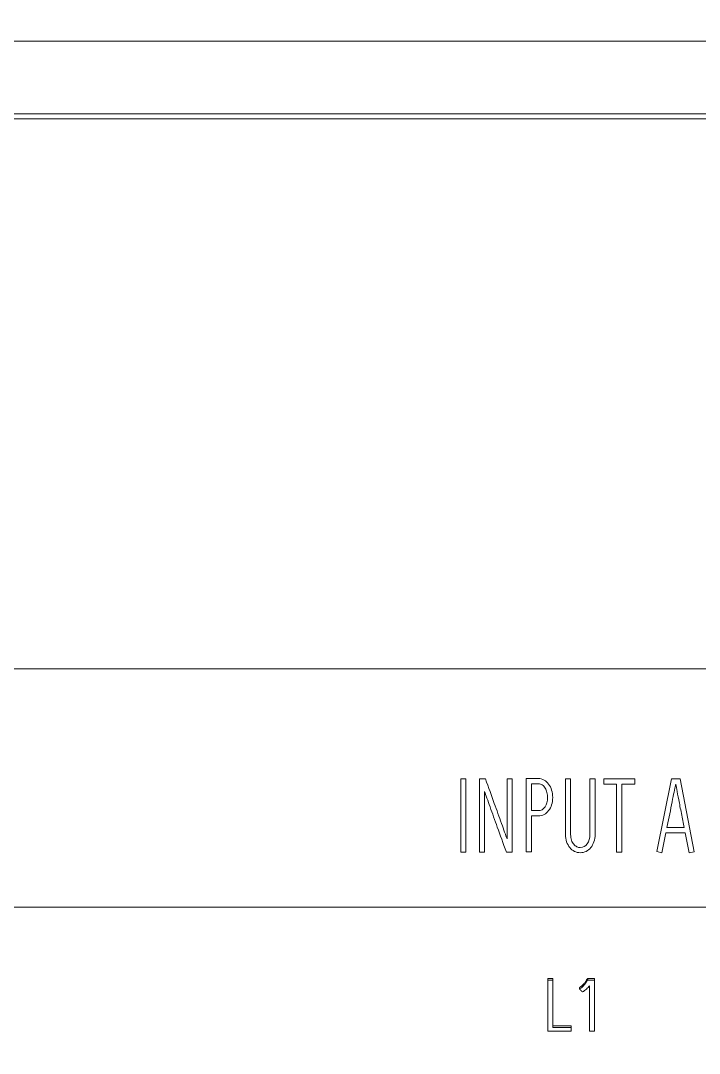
# Model space of a CAD drawing. Header units: millimetres. Extents: x 42151 to 59780, y 37376 to 44547.
# Drawn here: x 47953.3 to 47968.12, y 43459.86 to 43482.4 of the extents above; entities that cross this region are included whole.
import ezdxf

# ---------------------------------------------------------------- set-up
doc = ezdxf.new("R2010")
doc.units = ezdxf.units.MM
doc.set_wipeout_variables(frame=1)
doc.layers.add('000-PI-Oprema', color=30, linetype='Continuous', lineweight=5)

# ---------------------------------------------------------------- blocks, each defined once
blk = doc.blocks.new('6EP1336-3BA10_SITOP PSU8200 20 A')
blk.add_wipeout([(0, 125), (90, 125), (90, 0), (77.6, 0), (77.6, -5.35), (28.27, -5.35), (28.27, -8.9), (12.24, -8.9), (12.24, 0), (2.933, 0), (0, 0)])
at = {"layer": '000-PI-Oprema'}
for p, q in [((90, 34.7), (0, 34.7)), ((2.995, 33.113), (87.005, 33.113)), ((86.93, 33.008), (3.07, 33.008)), ((3.07, 21.008), (86.93, 21.008)), ((68.46, 17.007), (68.46, 18.607)), ((68.46, 18.607), (68.573, 18.607)), ((68.573, 18.607), (68.573, 17.007)), ((68.867, 18.605), (69, 18.605)), ((68.867, 17.005), (68.867, 18.605)), ((69.471, 18.605), (69.584, 18.605)), ((69.471, 17.295), (69.471, 18.605)), ((69.584, 18.605), (69.584, 17.005)), ((69.889, 17.01), (69.889, 18.61)), ((70.002, 18.497), (70.002, 17.91)), ((70.746, 18.607), (70.858, 18.607)), ((71.279, 18.607), (71.392, 18.607)), ((71.392, 18.607), (71.392, 17.392)), ((71.58, 18.603), (72.259, 18.603)), ((71.58, 18.49), (71.58, 18.603)), ((71.859, 18.49), (71.58, 18.49)), ((71.859, 18.49), (71.58, 18.49)), ((71.859, 17.003), (71.859, 18.49)), ((72.259, 18.49), (71.972, 18.49)), ((71.972, 18.49), (71.972, 17.003)), ((72.259, 18.49), (71.972, 18.49)), ((72.259, 18.603), (72.259, 18.49)), ((72.74, 17.016), (73.063, 18.605)), ((73.063, 18.605), (73.246, 18.605)), ((73.246, 18.605), (73.554, 17.012)), ((68.98, 18.326), (68.98, 17.005)), ((70.002, 17.797), (70.002, 17.01)), ((72.994, 17.707), (72.959, 17.539)), ((72.936, 17.426), (72.85, 16.992)), ((73.357, 17.426), (72.936, 17.426)), ((73.357, 17.426), (72.936, 17.426)), ((72.959, 17.539), (73.335, 17.539)), ((73.443, 16.99), (73.357, 17.426)), ((68.573, 17.007), (68.46, 17.007)), ((68.573, 17.007), (68.46, 17.007)), ((68.98, 17.005), (68.867, 17.005)), ((68.98, 17.005), (68.867, 17.005)), ((69.584, 17.005), (69.455, 17.005)), ((69.584, 17.005), (69.455, 17.005)), ((70.002, 17.01), (69.889, 17.01)), ((70.002, 17.01), (69.889, 17.01)), ((71.972, 17.003), (71.859, 17.003)), ((71.972, 17.003), (71.859, 17.003)), ((72.85, 16.992), (72.74, 17.016)), ((72.85, 16.992), (72.74, 17.016)), ((73.554, 17.012), (73.443, 16.99)), ((73.554, 17.012), (73.443, 16.99)), ((88.746, 15.8), (1.254, 15.8)), ((70.473, 14.248), (70.36, 14.248)), ((70.36, 14.213), (70.36, 14.248)), ((70.36, 14.213), (70.36, 13.099)), ((70.473, 14.213), (70.36, 14.213)), ((70.473, 14.213), (70.473, 14.248)), ((70.473, 13.177), (70.473, 14.213)), ((71.214, 14.191), (71.214, 14.227)), ((71.382, 14.25), (71.23, 14.25)), ((71.23, 14.214), (71.23, 14.25)), ((71.382, 14.214), (71.23, 14.214)), ((71.382, 14.214), (71.382, 14.25)), ((71.382, 13.099), (71.382, 14.214)), ((71.053, 14.018), (71.053, 14.053)), ((71.146, 14.095), (71.146, 14.131)), ((71.186, 14.146), (71.186, 14.181)), ((71.27, 14.089), (71.27, 13.099)), ((70.36, 13.099), (70.867, 13.099)), ((70.867, 13.212), (70.473, 13.212)), ((70.867, 13.177), (70.473, 13.177)), ((70.867, 13.177), (70.867, 13.212)), ((70.867, 13.099), (70.867, 13.177)), ((71.27, 13.099), (71.382, 13.099))]:
    blk.add_line(p, q, dxfattribs=at)
for points, knots in [([(69, 18.605), (69.067, 18.415), (69.131, 18.235), (69.219, 17.995), (69.246, 17.922), (69.298, 17.773), (69.324, 17.701), (69.374, 17.562), (69.397, 17.498), (69.439, 17.382), (69.456, 17.333), (69.471, 17.295)], [0, 0, 0, 0, 0.366949, 0.366949, 0.524993, 0.524993, 0.683431, 0.683431, 0.842107, 0.842107, 1, 1, 1, 1]), ([(69.889, 18.61), (69.976, 18.61), (70.063, 18.61), (70.196, 18.61), (70.239, 18.599), (70.278, 18.577)], [0, 0, 0, 0, 0.655818, 0.655818, 1, 1, 1, 1]), ([(70.278, 18.577), (70.317, 18.556), (70.35, 18.527), (70.406, 18.453), (70.428, 18.409), (70.459, 18.307), (70.467, 18.253), (70.467, 18.138), (70.459, 18.085), (70.428, 17.988), (70.406, 17.945), (70.35, 17.875), (70.317, 17.847), (70.239, 17.807), (70.196, 17.797), (70.101, 17.797), (70.051, 17.797), (70.002, 17.797)], [0, 0, 0, 0, 0.124512, 0.124512, 0.248499, 0.248499, 0.372705, 0.372705, 0.496911, 0.496911, 0.620133, 0.620133, 0.743908, 0.743908, 0.866867, 0.866867, 1, 1, 1, 1]), ([(70.302, 18.403), (70.285, 18.431), (70.264, 18.454), (70.214, 18.488), (70.184, 18.497), (70.101, 18.497), (70.051, 18.497), (70.002, 18.497)], [0, 0, 0, 0, 0.28532, 0.28532, 0.574905, 0.574905, 1, 1, 1, 1]), ([(71.392, 17.392), (71.392, 17.333), (71.384, 17.279), (71.349, 17.18), (71.327, 17.138), (71.269, 17.067), (71.235, 17.04), (71.157, 17.001), (71.114, 16.992), (71.023, 16.992), (70.981, 17.001), (70.902, 17.04), (70.868, 17.067), (70.811, 17.138), (70.788, 17.18), (70.754, 17.279), (70.746, 17.333), (70.746, 17.797), (70.746, 18.202), (70.746, 18.607)], [0, 0, 0, 0, 0.067036, 0.067036, 0.134602, 0.134602, 0.202168, 0.202168, 0.270188, 0.270188, 0.338208, 0.338208, 0.405774, 0.405774, 0.473038, 0.473038, 0.540043, 0.540043, 1, 1, 1, 1]), ([(70.858, 18.607), (70.858, 18.202), (70.858, 17.797), (70.858, 17.343), (70.865, 17.301), (70.89, 17.229), (70.906, 17.199), (70.926, 17.175)], [0, 0, 0, 0, 0.8047, 0.8047, 0.90196, 0.90196, 1, 1, 1, 1]), ([(70.994, 17.122), (71.019, 17.11), (71.044, 17.105), (71.132, 17.105), (71.183, 17.132), (71.26, 17.239), (71.279, 17.308), (71.279, 17.797), (71.279, 18.202), (71.279, 18.607)], [0, 0, 0, 0, 0.054453, 0.054453, 0.193062, 0.193062, 0.332067, 0.332067, 1, 1, 1, 1]), ([(73.153, 18.488), (73.15, 18.476), (73.144, 18.446), (73.123, 18.348), (73.111, 18.288), (73.081, 18.143), (73.065, 18.063), (73.03, 17.886), (73.012, 17.797), (72.994, 17.707)], [0, 0, 0, 0, 0.249846, 0.249846, 0.499692, 0.499692, 0.749758, 0.749758, 1, 1, 1, 1]), ([(73.335, 17.539), (73.316, 17.64), (73.296, 17.744), (73.254, 17.957), (73.235, 18.055), (73.2, 18.236), (73.185, 18.313), (73.161, 18.437), (73.155, 18.474), (73.153, 18.488)], [0, 0, 0, 0, 0.249796, 0.249796, 0.50047, 0.50047, 0.750115, 0.750115, 1, 1, 1, 1]), ([(69.258, 17.552), (69.232, 17.624), (69.205, 17.698), (69.15, 17.85), (69.124, 17.922), (69.076, 18.059), (69.053, 18.123), (69.01, 18.239), (68.993, 18.288), (68.98, 18.326)], [0, 0, 0, 0, 0.249074, 0.249074, 0.499091, 0.499091, 0.75016, 0.75016, 1, 1, 1, 1]), ([(70.002, 17.91), (70.051, 17.91), (70.101, 17.91), (70.212, 17.91), (70.262, 17.937), (70.336, 18.045), (70.354, 18.113), (70.354, 18.233), (70.349, 18.269), (70.332, 18.341), (70.319, 18.374), (70.302, 18.403)], [0, 0, 0, 0, 0.216412, 0.216412, 0.487164, 0.487164, 0.757916, 0.757916, 0.878958, 0.878958, 1, 1, 1, 1]), ([(71.214, 14.227), (71.21, 14.219), (71.205, 14.211), (71.196, 14.196), (71.191, 14.188), (71.186, 14.181)], [0, 0, 0, 0, 0.5, 0.5, 1, 1, 1, 1]), ([(71.146, 14.131), (71.133, 14.116), (71.119, 14.102), (71.096, 14.083), (71.088, 14.076), (71.072, 14.064), (71.063, 14.058), (71.053, 14.053)], [0, 0, 0, 0, 0.5, 0.5, 0.75, 0.75, 1, 1, 1, 1]), ([(71.146, 14.095), (71.133, 14.081), (71.119, 14.067), (71.096, 14.047), (71.088, 14.041), (71.072, 14.029), (71.063, 14.023), (71.053, 14.018)], [0, 0, 0, 0, 0.5, 0.5, 0.75, 0.75, 1, 1, 1, 1]), ([(71.117, 13.953), (71.134, 13.962), (71.149, 13.971), (71.178, 13.993), (71.191, 14.004), (71.226, 14.04), (71.249, 14.064), (71.27, 14.089)], [0, 0, 0, 0, 0.25, 0.25, 0.5, 0.5, 1, 1, 1, 1]), ([(71.214, 14.191), (71.21, 14.184), (71.205, 14.176), (71.196, 14.161), (71.191, 14.153), (71.186, 14.146)], [0, 0, 0, 0, 0.5, 0.5, 1, 1, 1, 1])]:
    blk.add_open_spline(points, degree=3, knots=knots, dxfattribs=at)
for points in [[(69.455, 17.005), (69.385, 17.198), (69.319, 17.38), (69.258, 17.552)], [(70.926, 17.175), (70.946, 17.152), (70.968, 17.134), (70.994, 17.122)], [(71.186, 14.181), (71.173, 14.164), (71.16, 14.147), (71.146, 14.131)], [(71.186, 14.146), (71.173, 14.128), (71.16, 14.112), (71.146, 14.095)]]:
    blk.add_open_spline(points, degree=3, dxfattribs=at)
for points, weights in [([(71.23, 14.25), (71.222, 14.238), (71.214, 14.227)], [0.49999999901, 0.50000000099, 0.49999999901]), ([(71.23, 14.214), (71.222, 14.203), (71.214, 14.191)], [0.500000015062, 0.499999984938, 0.500000015062]), ([(71.053, 14.018), (71.085, 13.986), (71.117, 13.953)], [0.500000005864, 0.499999994136, 0.500000005864])]:
    blk.add_rational_spline(points, weights, degree=2, dxfattribs=at)

msp = doc.modelspace()

# ---------------------------------------------------------------- block references
at = {"layer": '000-PI-Oprema', "ltscale": 0.25}
msp.add_blockref('6EP1336-3BA10_SITOP PSU8200 20 A', (47894.45, 43447.247), dxfattribs=at)

doc.saveas('drawing.dxf')
